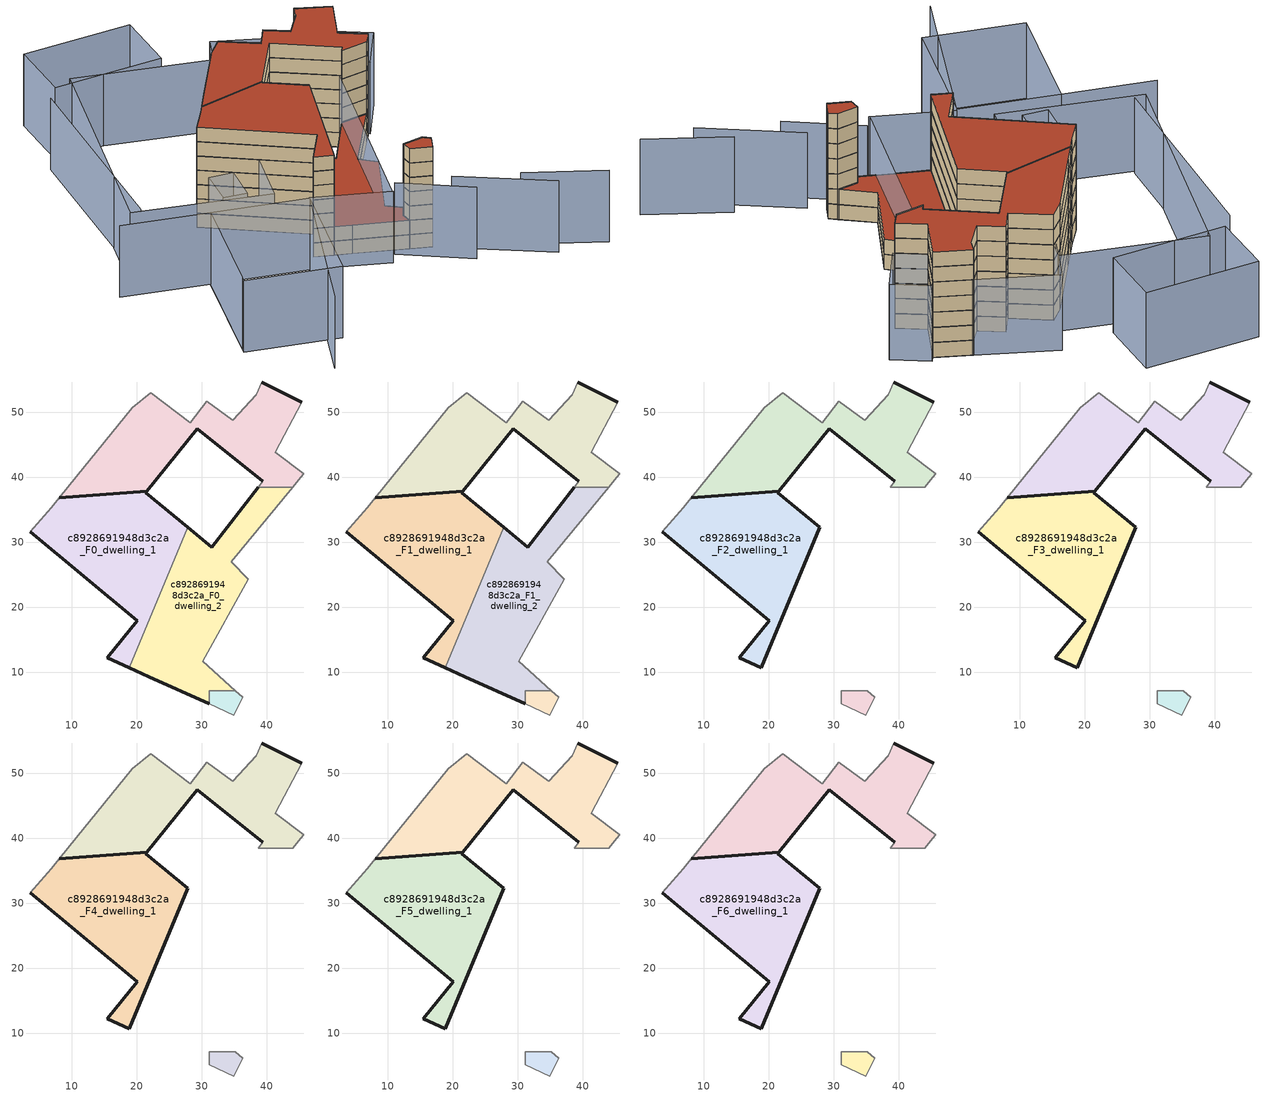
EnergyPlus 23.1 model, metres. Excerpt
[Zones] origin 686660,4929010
c8928691948d3c2a_F0_dwelling_0
 floor ground (EU_floor_Construction): 44.05,38.51 45.3,40.02 45.74,40.57 41.32,43.89 45.39,51.54 39.25,54.68 38.39,52.68 34.77,48.8 30.82,51.75 28.23,48.37 22.18,53.04 19.29,50.69 10.67,40.07 8.11,36.86 21.57,37.86 29.36,47.47 39.42,39.4 38.73,38.51 z0
 wall outside (EU_wall_Construction): 39.42,39.4 29.36,47.47 21.57,37.86 8.11,36.86 / 39.25,54.68 45.39,51.54 z0:3
 wall adiabatic (EU_wall_Construction): 38.73,38.51 39.42,39.4 / 8.11,36.86 10.67,40.07 19.29,50.69 22.18,53.04 28.23,48.37 30.82,51.75 34.77,48.8 38.39,52.68 39.25,54.68 / 45.39,51.54 41.32,43.89 45.74,40.57 45.3,40.02 44.05,38.51 z0:3
 wall to c8928691948d3c2a_F0_dwelling_2 (EU_wall_Construction): 44.05,38.51 38.73,38.51 z0:3
c8928691948d3c2a_F0_dwelling_1
 floor ground (EU_floor_Construction): 18.88,10.66 27.83,32.28 21.37,37.61 21.57,37.86 8.11,36.86 6.87,35.33 3.6,31.62 20.07,17.92 15.44,12.2 z0
 wall outside (EU_wall_Construction): 18.88,10.66 15.44,12.2 20.07,17.92 3.6,31.62 / 8.11,36.86 21.57,37.86 21.37,37.61 27.83,32.28 z0:3
 wall adiabatic (EU_wall_Construction): 3.6,31.62 6.87,35.33 8.11,36.86 z0:3
 wall to c8928691948d3c2a_F0_dwelling_2 (EU_wall_Construction): 27.83,32.28 18.88,10.66 z0:3
c8928691948d3c2a_F0_dwelling_2
 floor ground (EU_floor_Construction): 35.21,7.15 30.2,11.67 37.19,24.29 34.57,27.03 44.05,38.51 38.73,38.51 31.53,29.22 27.83,32.28 18.88,10.66 21.86,9.33 31.18,5.11 31.18,7.15 z0
 wall outside (EU_wall_Construction): 31.18,5.11 21.86,9.33 18.88,10.66 / 27.83,32.28 31.53,29.22 38.73,38.51 z0:3
 wall adiabatic (EU_wall_Construction): 44.05,38.51 34.57,27.03 37.19,24.29 30.2,11.67 35.21,7.15 z0:3
 wall to c8928691948d3c2a_F0_circulation (EU_wall_Construction): 35.21,7.15 31.18,7.15 31.18,5.11 z0:3
c8928691948d3c2a_F0_circulation
 floor ground (EU_floor_Construction): 34.92,3.41 36.37,6.11 35.21,7.15 31.18,7.15 31.18,5.11 z0
 wall adiabatic (EU_wall_Construction): 35.21,7.15 36.37,6.11 34.92,3.41 31.18,5.11 z0:3
c8928691948d3c2a_F1_dwelling_0
 floor to c8928691948d3c2a_F0_dwelling_0 (EU_floor_Construction): 44.05,38.51 45.3,40.02 45.74,40.57 41.32,43.89 45.39,51.54 39.25,54.68 38.39,52.68 34.77,48.8 30.82,51.75 28.23,48.37 22.18,53.04 19.29,50.69 10.67,40.07 8.11,36.86 21.57,37.86 29.36,47.47 39.42,39.4 38.73,38.51 z3
 wall outside (EU_wall_Construction): 39.42,39.4 29.36,47.47 21.57,37.86 8.11,36.86 / 39.25,54.68 45.39,51.54 z3:6
 wall adiabatic (EU_wall_Construction): 38.73,38.51 39.42,39.4 / 8.11,36.86 10.67,40.07 19.29,50.69 22.18,53.04 28.23,48.37 30.82,51.75 34.77,48.8 38.39,52.68 39.25,54.68 / 45.39,51.54 41.32,43.89 45.74,40.57 45.3,40.02 44.05,38.51 z3:6
 wall to c8928691948d3c2a_F1_dwelling_2 (EU_wall_Construction): 44.05,38.51 38.73,38.51 z3:6
c8928691948d3c2a_F1_dwelling_1
 floor to c8928691948d3c2a_F0_dwelling_1 (EU_floor_Construction): 18.88,10.66 27.83,32.28 21.37,37.61 21.57,37.86 8.11,36.86 6.87,35.33 3.6,31.62 20.07,17.92 15.44,12.2 z3
 wall outside (EU_wall_Construction): 18.88,10.66 15.44,12.2 20.07,17.92 3.6,31.62 / 8.11,36.86 21.57,37.86 21.37,37.61 27.83,32.28 z3:6
 wall adiabatic (EU_wall_Construction): 3.6,31.62 6.87,35.33 8.11,36.86 z3:6
 wall to c8928691948d3c2a_F1_dwelling_2 (EU_wall_Construction): 27.83,32.28 18.88,10.66 z3:6
c8928691948d3c2a_F1_dwelling_2
 floor to c8928691948d3c2a_F0_dwelling_2 (EU_floor_Construction): 35.21,7.15 30.2,11.67 37.19,24.29 34.57,27.03 44.05,38.51 38.73,38.51 31.53,29.22 27.83,32.28 18.88,10.66 21.86,9.33 31.18,5.11 31.18,7.15 z3
 wall outside (EU_wall_Construction): 31.18,5.11 21.86,9.33 18.88,10.66 / 27.83,32.28 31.53,29.22 38.73,38.51 z3:6
 wall adiabatic (EU_wall_Construction): 44.05,38.51 34.57,27.03 37.19,24.29 30.2,11.67 35.21,7.15 z3:6
 wall to c8928691948d3c2a_F1_circulation (EU_wall_Construction): 35.21,7.15 31.18,7.15 31.18,5.11 z3:6
 roof outside (EU_roof_Construction): 44.05,38.51 34.57,27.03 37.19,24.29 30.2,11.67 35.21,7.15 31.18,7.15 31.18,5.11 21.86,9.33 18.88,10.66 27.83,32.28 31.53,29.22 38.73,38.51 z6
c8928691948d3c2a_F1_circulation
 floor to c8928691948d3c2a_F0_circulation (EU_floor_Construction): 34.92,3.41 36.37,6.11 35.21,7.15 31.18,7.15 31.18,5.11 z3
 wall adiabatic (EU_wall_Construction): 35.21,7.15 36.37,6.11 34.92,3.41 31.18,5.11 z3:6
c8928691948d3c2a_F2_dwelling_0
 floor to c8928691948d3c2a_F1_dwelling_0 (EU_floor_Construction): 44.05,38.51 45.3,40.02 45.74,40.57 41.32,43.89 45.39,51.54 39.25,54.68 38.39,52.68 34.77,48.8 30.82,51.75 28.23,48.37 22.18,53.04 19.29,50.69 10.67,40.07 8.11,36.86 21.57,37.86 29.36,47.47 39.42,39.4 38.73,38.51 z6
 wall outside (EU_wall_Construction): 39.42,39.4 29.36,47.47 21.57,37.86 8.11,36.86 / 39.25,54.68 45.39,51.54 z6:9
 wall adiabatic (EU_wall_Construction): 8.11,36.86 10.67,40.07 19.29,50.69 22.18,53.04 28.23,48.37 30.82,51.75 34.77,48.8 38.39,52.68 39.25,54.68 / 45.39,51.54 41.32,43.89 45.74,40.57 45.3,40.02 44.05,38.51 38.73,38.51 39.42,39.4 z6:9
c8928691948d3c2a_F2_dwelling_1
 floor to c8928691948d3c2a_F1_dwelling_1 (EU_floor_Construction): 18.88,10.66 27.83,32.28 21.37,37.61 21.57,37.86 8.11,36.86 6.87,35.33 3.6,31.62 20.07,17.92 15.44,12.2 z6
 wall outside (EU_wall_Construction): 8.11,36.86 21.57,37.86 21.37,37.61 27.83,32.28 18.88,10.66 15.44,12.2 20.07,17.92 3.6,31.62 z6:9
 wall adiabatic (EU_wall_Construction): 3.6,31.62 6.87,35.33 8.11,36.86 z6:9
c8928691948d3c2a_F2_circulation
 floor to c8928691948d3c2a_F1_circulation (EU_floor_Construction): 34.92,3.41 36.37,6.11 35.21,7.15 31.18,7.15 31.18,5.11 z6
 wall adiabatic (EU_wall_Construction): 35.21,7.15 36.37,6.11 34.92,3.41 31.18,5.11 31.18,7.15 35.21,7.15 z6:9
c8928691948d3c2a_F3_dwelling_0
 floor to c8928691948d3c2a_F2_dwelling_0 (EU_floor_Construction): 44.05,38.51 45.3,40.02 45.74,40.57 41.32,43.89 45.39,51.54 39.25,54.68 38.39,52.68 34.77,48.8 30.82,51.75 28.23,48.37 22.18,53.04 19.29,50.69 10.67,40.07 8.11,36.86 21.57,37.86 29.36,47.47 39.42,39.4 38.73,38.51 z9
 wall outside (EU_wall_Construction): 39.42,39.4 29.36,47.47 21.57,37.86 8.11,36.86 / 39.25,54.68 45.39,51.54 z9:12
 wall adiabatic (EU_wall_Construction): 8.11,36.86 10.67,40.07 19.29,50.69 22.18,53.04 28.23,48.37 30.82,51.75 34.77,48.8 38.39,52.68 39.25,54.68 / 45.39,51.54 41.32,43.89 45.74,40.57 45.3,40.02 44.05,38.51 38.73,38.51 39.42,39.4 z9:12
c8928691948d3c2a_F3_dwelling_1
 floor to c8928691948d3c2a_F2_dwelling_1 (EU_floor_Construction): 18.88,10.66 27.83,32.28 21.37,37.61 21.57,37.86 8.11,36.86 6.87,35.33 3.6,31.62 20.07,17.92 15.44,12.2 z9
 wall outside (EU_wall_Construction): 8.11,36.86 21.57,37.86 21.37,37.61 27.83,32.28 18.88,10.66 15.44,12.2 20.07,17.92 3.6,31.62 z9:12
 wall adiabatic (EU_wall_Construction): 3.6,31.62 6.87,35.33 8.11,36.86 z9:12
c8928691948d3c2a_F3_circulation
 floor to c8928691948d3c2a_F2_circulation (EU_floor_Construction): 34.92,3.41 36.37,6.11 35.21,7.15 31.18,7.15 31.18,5.11 z9
 wall adiabatic (EU_wall_Construction): 35.21,7.15 36.37,6.11 34.92,3.41 31.18,5.11 31.18,7.15 35.21,7.15 z9:12
c8928691948d3c2a_F4_dwelling_0
 floor to c8928691948d3c2a_F3_dwelling_0 (EU_floor_Construction): 44.05,38.51 45.3,40.02 45.74,40.57 41.32,43.89 45.39,51.54 39.25,54.68 38.39,52.68 34.77,48.8 30.82,51.75 28.23,48.37 22.18,53.04 19.29,50.69 10.67,40.07 8.11,36.86 21.57,37.86 29.36,47.47 39.42,39.4 38.73,38.51 z12
 wall outside (EU_wall_Construction): 39.42,39.4 29.36,47.47 21.57,37.86 8.11,36.86 / 39.25,54.68 45.39,51.54 z12:15
 wall adiabatic (EU_wall_Construction): 8.11,36.86 10.67,40.07 19.29,50.69 22.18,53.04 28.23,48.37 30.82,51.75 34.77,48.8 38.39,52.68 39.25,54.68 / 45.39,51.54 41.32,43.89 45.74,40.57 45.3,40.02 44.05,38.51 38.73,38.51 39.42,39.4 z12:15
c8928691948d3c2a_F4_dwelling_1
 floor to c8928691948d3c2a_F3_dwelling_1 (EU_floor_Construction): 18.88,10.66 27.83,32.28 21.37,37.61 21.57,37.86 8.11,36.86 6.87,35.33 3.6,31.62 20.07,17.92 15.44,12.2 z12
 wall outside (EU_wall_Construction): 8.11,36.86 21.57,37.86 21.37,37.61 27.83,32.28 18.88,10.66 15.44,12.2 20.07,17.92 3.6,31.62 z12:15
 wall adiabatic (EU_wall_Construction): 3.6,31.62 6.87,35.33 8.11,36.86 z12:15
c8928691948d3c2a_F4_circulation
 floor to c8928691948d3c2a_F3_circulation (EU_floor_Construction): 34.92,3.41 36.37,6.11 35.21,7.15 31.18,7.15 31.18,5.11 z12
 wall adiabatic (EU_wall_Construction): 35.21,7.15 36.37,6.11 34.92,3.41 31.18,5.11 31.18,7.15 35.21,7.15 z12:15
c8928691948d3c2a_F5_dwelling_0
 floor to c8928691948d3c2a_F4_dwelling_0 (EU_floor_Construction): 44.05,38.51 45.3,40.02 45.74,40.57 41.32,43.89 45.39,51.54 39.25,54.68 38.39,52.68 34.77,48.8 30.82,51.75 28.23,48.37 22.18,53.04 19.29,50.69 10.67,40.07 8.11,36.86 21.57,37.86 29.36,47.47 39.42,39.4 38.73,38.51 z15
 wall outside (EU_wall_Construction): 39.42,39.4 29.36,47.47 21.57,37.86 8.11,36.86 / 39.25,54.68 45.39,51.54 z15:18
 wall adiabatic (EU_wall_Construction): 8.11,36.86 10.67,40.07 19.29,50.69 22.18,53.04 28.23,48.37 30.82,51.75 34.77,48.8 38.39,52.68 39.25,54.68 / 45.39,51.54 41.32,43.89 45.74,40.57 45.3,40.02 44.05,38.51 38.73,38.51 39.42,39.4 z15:18
c8928691948d3c2a_F5_dwelling_1
 floor to c8928691948d3c2a_F4_dwelling_1 (EU_floor_Construction): 18.88,10.66 27.83,32.28 21.37,37.61 21.57,37.86 8.11,36.86 6.87,35.33 3.6,31.62 20.07,17.92 15.44,12.2 z15
 wall outside (EU_wall_Construction): 8.11,36.86 21.57,37.86 21.37,37.61 27.83,32.28 18.88,10.66 15.44,12.2 20.07,17.92 3.6,31.62 z15:18
 wall adiabatic (EU_wall_Construction): 3.6,31.62 6.87,35.33 8.11,36.86 z15:18
c8928691948d3c2a_F5_circulation
 floor to c8928691948d3c2a_F4_circulation (EU_floor_Construction): 34.92,3.41 36.37,6.11 35.21,7.15 31.18,7.15 31.18,5.11 z15
 wall adiabatic (EU_wall_Construction): 35.21,7.15 36.37,6.11 34.92,3.41 31.18,5.11 31.18,7.15 35.21,7.15 z15:18
c8928691948d3c2a_F6_dwelling_0
 floor to c8928691948d3c2a_F5_dwelling_0 (EU_floor_Construction): 44.05,38.51 45.3,40.02 45.74,40.57 41.32,43.89 45.39,51.54 39.25,54.68 38.39,52.68 34.77,48.8 30.82,51.75 28.23,48.37 22.18,53.04 19.29,50.69 10.67,40.07 8.11,36.86 21.57,37.86 29.36,47.47 39.42,39.4 38.73,38.51 z18
 wall outside (EU_wall_Construction): 39.42,39.4 29.36,47.47 21.57,37.86 8.11,36.86 / 39.25,54.68 45.39,51.54 z18:21
 wall adiabatic (EU_wall_Construction): 8.11,36.86 10.67,40.07 19.29,50.69 22.18,53.04 28.23,48.37 30.82,51.75 34.77,48.8 38.39,52.68 39.25,54.68 / 45.39,51.54 41.32,43.89 45.74,40.57 45.3,40.02 44.05,38.51 38.73,38.51 39.42,39.4 z18:21
 roof outside (EU_roof_Construction): 45.39,51.54 41.32,43.89 45.74,40.57 45.3,40.02 44.05,38.51 38.73,38.51 39.42,39.4 29.36,47.47 21.57,37.86 8.11,36.86 10.67,40.07 19.29,50.69 22.18,53.04 28.23,48.37 30.82,51.75 34.77,48.8 38.39,52.68 39.25,54.68 z21
c8928691948d3c2a_F6_dwelling_1
 floor to c8928691948d3c2a_F5_dwelling_1 (EU_floor_Construction): 18.88,10.66 27.83,32.28 21.37,37.61 21.57,37.86 8.11,36.86 6.87,35.33 3.6,31.62 20.07,17.92 15.44,12.2 z18
 wall outside (EU_wall_Construction): 8.11,36.86 21.57,37.86 21.37,37.61 27.83,32.28 18.88,10.66 15.44,12.2 20.07,17.92 3.6,31.62 z18:21
 wall adiabatic (EU_wall_Construction): 3.6,31.62 6.87,35.33 8.11,36.86 z18:21
 roof outside (EU_roof_Construction): 27.83,32.28 18.88,10.66 15.44,12.2 20.07,17.92 3.6,31.62 6.87,35.33 8.11,36.86 21.57,37.86 21.37,37.61 z21
c8928691948d3c2a_F6_circulation
 floor to c8928691948d3c2a_F5_circulation (EU_floor_Construction): 34.92,3.41 36.37,6.11 35.21,7.15 31.18,7.15 31.18,5.11 z18
 wall adiabatic (EU_wall_Construction): 35.21,7.15 36.37,6.11 34.92,3.41 31.18,5.11 31.18,7.15 35.21,7.15 z18:21
 roof outside (EU_roof_Construction): 36.37,6.11 34.92,3.41 31.18,5.11 31.18,7.15 35.21,7.15 z21
shading: -20.24,19.99 -4.52,14.75 / -4.52,14.75 -11.4,-5.89 / -7.58,61.46 -14.19,22.47 / 37.58,1.42 52.56,-10.22 / 48.42,-4.26 61.97,-12.2 / 28,5.1 39.29,-4.05 / -1.14,-20.08 12.81,9.35 / 12.81,9.35 26.27,2.98 / 26.22,3.34 42.95,50.8 / -11.73,-6.9 -4.49,14.82 / -4.49,14.82 12.67,9.1 / 12.67,9.1 5.43,-12.62 / 5.43,-12.62 -11.73,-6.9 / 6,23.49 4.47,16.61 / 4.47,16.61 0,17.6 / 0,17.6 1.53,24.48 / 1.53,24.48 6,23.49 / -16.34,22.5 -1.25,64.99 / -1.25,64.99 23.32,56.27 / 23.32,56.27 8.24,13.77 / 8.24,13.77 -16.34,22.5 / 45.99,40.39 40.25,44.7 / 40.25,44.7 46.04,52.4 / 46.04,52.4 51.78,48.09 / 51.78,48.09 45.99,40.39 / 25.97,61.48 39.38,54.62 / 39.38,54.62 34.54,45.15 / 34.54,45.15 21.12,52.01 / 21.12,52.01 25.97,61.48 / 17.24,73.83 15.95,61.72 / 15.95,61.72 -5.02,63.96 / -5.02,63.96 -3.72,76.07 / -3.72,76.07 17.24,73.83 z0:15
[Building]
EU S2 Campaign: North Axis=0; Terrain=City; Solar Distribution=FullExterior
[Site:Location]
Bologna: Latitude=44.5; Longitude=11.25; Time Zone=1; Elevation=37
[SizingPeriod:WeatherFileDays]
AnnualSizingPeriod: Begin Month=1; Begin Day of Month=1; End Month=12; End Day of Month=31; Day of Week for Start Day=Monday; Use Weather File Daylight Saving Period=No; Use Weather File Rain and Snow Indicators=No
[MATERIAL]
EU_InternalMass_Material: Roughness=MediumRough; Thickness=0.1; Conductivity=1; Density=1800; Specific Heat=900; Thermal Absorptance=0.9; Solar Absorptance=0.7; Visible Absorptance=0.7
[MATERIAL:NOMASS] Roughness=MediumRough; Thermal Absorptance=0.9; Solar Absorptance=0.7; Visible Absorptance=0.7
Name | Thermal Resistance
EU_wall_NoMass | 0.905828
EU_roof_NoMass | 0.37593
EU_floor_NoMass | 0.67114
[CONSTRUCTION]
EU_wall_Construction: EU_wall_NoMass
EU_roof_Construction: EU_roof_NoMass
EU_floor_Construction: EU_floor_NoMass
EU_InternalMass_Construction: EU_InternalMass_Material
[ZONE] Type=1; Multiplier=1; Ceiling Height=autocalculate; Floor Area=autocalculate; Part of Total Floor Area=Yes
Name | Volume
c8928691948d3c2a_F0_dwelling_0 | 917.922
c8928691948d3c2a_F1_dwelling_0; c8928691948d3c2a_F2_dwelling_0; c8928691948d3c2a_F3_dwelling_0; c8928691948d3c2a_F4_dwelling_0; c8928691948d3c2a_F5_dwelling_0; c8928691948d3c2a_F6_dwelling_0 | 917.923
c8928691948d3c2a_F0_dwelling_1; c8928691948d3c2a_F1_dwelling_1; c8928691948d3c2a_F2_dwelling_1; c8928691948d3c2a_F3_dwelling_1; c8928691948d3c2a_F4_dwelling_1; c8928691948d3c2a_F5_dwelling_1; c8928691948d3c2a_F6_dwelling_1 | 916.801
c8928691948d3c2a_F0_dwelling_2 | 920.526
c8928691948d3c2a_F1_dwelling_2 | 920.525
c8928691948d3c2a_F0_circulation; c8928691948d3c2a_F1_circulation; c8928691948d3c2a_F2_circulation; c8928691948d3c2a_F3_circulation; c8928691948d3c2a_F4_circulation; c8928691948d3c2a_F5_circulation; c8928691948d3c2a_F6_circulation | 40.9988
[INTERNALMASS] Construction=EU_InternalMass_Construction
Name | Zone or ZoneList | Surface Area
c8928691948d3c2a_F0_dwelling_0_EU_InternalMass | c8928691948d3c2a_F0_dwelling_0 | 305.978
c8928691948d3c2a_F0_dwelling_1_EU_InternalMass | c8928691948d3c2a_F0_dwelling_1 | 305.6
c8928691948d3c2a_F0_dwelling_2_EU_InternalMass | c8928691948d3c2a_F0_dwelling_2 | 306.833
c8928691948d3c2a_F1_dwelling_0_EU_InternalMass | c8928691948d3c2a_F1_dwelling_0 | 305.978
c8928691948d3c2a_F1_dwelling_1_EU_InternalMass | c8928691948d3c2a_F1_dwelling_1 | 305.6
c8928691948d3c2a_F1_dwelling_2_EU_InternalMass | c8928691948d3c2a_F1_dwelling_2 | 306.833
c8928691948d3c2a_F2_dwelling_0_EU_InternalMass | c8928691948d3c2a_F2_dwelling_0 | 424.11
c8928691948d3c2a_F2_dwelling_1_EU_InternalMass | c8928691948d3c2a_F2_dwelling_1 | 424.11
c8928691948d3c2a_F3_dwelling_0_EU_InternalMass | c8928691948d3c2a_F3_dwelling_0 | 424.11
c8928691948d3c2a_F3_dwelling_1_EU_InternalMass | c8928691948d3c2a_F3_dwelling_1 | 424.11
c8928691948d3c2a_F4_dwelling_0_EU_InternalMass | c8928691948d3c2a_F4_dwelling_0 | 424.11
c8928691948d3c2a_F4_dwelling_1_EU_InternalMass | c8928691948d3c2a_F4_dwelling_1 | 424.11
c8928691948d3c2a_F5_dwelling_0_EU_InternalMass | c8928691948d3c2a_F5_dwelling_0 | 424.11
c8928691948d3c2a_F5_dwelling_1_EU_InternalMass | c8928691948d3c2a_F5_dwelling_1 | 424.11
c8928691948d3c2a_F6_dwelling_0_EU_InternalMass | c8928691948d3c2a_F6_dwelling_0 | 424.11
c8928691948d3c2a_F6_dwelling_1_EU_InternalMass | c8928691948d3c2a_F6_dwelling_1 | 424.11
[OTHEREQUIPMENT] Fuel Type=Electricity; Design Level Calculation Method=Watts/Area; Power per Zone Floor Area=1; Fraction Latent=0; Fraction Radiant=0; Fraction Lost=0; Carbon Dioxide Generation Rate=0; EndUse Subcategory=EU_Step8_InternalGains
Name | Zone or ZoneList or Space or SpaceList | Schedule
EU_Step8_InternalGain_c8928691948d3c2a_F0_dwelling_0_f000 | c8928691948d3c2a_F0_dwelling_0 | EU_Step8_GainSchedule_c8928691948d3c2a_F0_dwelling_0_f000
EU_Step8_InternalGain_c8928691948d3c2a_F0_dwelling_1_f000 | c8928691948d3c2a_F0_dwelling_1 | EU_Step8_GainSchedule_c8928691948d3c2a_F0_dwelling_1_f000
EU_Step8_InternalGain_c8928691948d3c2a_F0_dwelling_2_f000 | c8928691948d3c2a_F0_dwelling_2 | EU_Step8_GainSchedule_c8928691948d3c2a_F0_dwelling_2_f000
EU_Step8_InternalGain_c8928691948d3c2a_F1_dwelling_0_f000 | c8928691948d3c2a_F1_dwelling_0 | EU_Step8_GainSchedule_c8928691948d3c2a_F1_dwelling_0_f000
EU_Step8_InternalGain_c8928691948d3c2a_F1_dwelling_1_f000 | c8928691948d3c2a_F1_dwelling_1 | EU_Step8_GainSchedule_c8928691948d3c2a_F1_dwelling_1_f000
EU_Step8_InternalGain_c8928691948d3c2a_F1_dwelling_2_f000 | c8928691948d3c2a_F1_dwelling_2 | EU_Step8_GainSchedule_c8928691948d3c2a_F1_dwelling_2_f000
EU_Step8_InternalGain_c8928691948d3c2a_F2_dwelling_0_f000 | c8928691948d3c2a_F2_dwelling_0 | EU_Step8_GainSchedule_c8928691948d3c2a_F2_dwelling_0_f000
EU_Step8_InternalGain_c8928691948d3c2a_F2_dwelling_1_f000 | c8928691948d3c2a_F2_dwelling_1 | EU_Step8_GainSchedule_c8928691948d3c2a_F2_dwelling_1_f000
EU_Step8_InternalGain_c8928691948d3c2a_F3_dwelling_0_f000 | c8928691948d3c2a_F3_dwelling_0 | EU_Step8_GainSchedule_c8928691948d3c2a_F3_dwelling_0_f000
EU_Step8_InternalGain_c8928691948d3c2a_F3_dwelling_1_f000 | c8928691948d3c2a_F3_dwelling_1 | EU_Step8_GainSchedule_c8928691948d3c2a_F3_dwelling_1_f000
EU_Step8_InternalGain_c8928691948d3c2a_F4_dwelling_0_f000 | c8928691948d3c2a_F4_dwelling_0 | EU_Step8_GainSchedule_c8928691948d3c2a_F4_dwelling_0_f000
EU_Step8_InternalGain_c8928691948d3c2a_F4_dwelling_1_f000 | c8928691948d3c2a_F4_dwelling_1 | EU_Step8_GainSchedule_c8928691948d3c2a_F4_dwelling_1_f000
EU_Step8_InternalGain_c8928691948d3c2a_F5_dwelling_0_f000 | c8928691948d3c2a_F5_dwelling_0 | EU_Step8_GainSchedule_c8928691948d3c2a_F5_dwelling_0_f000
EU_Step8_InternalGain_c8928691948d3c2a_F5_dwelling_1_f000 | c8928691948d3c2a_F5_dwelling_1 | EU_Step8_GainSchedule_c8928691948d3c2a_F5_dwelling_1_f000
EU_Step8_InternalGain_c8928691948d3c2a_F6_dwelling_0_f000 | c8928691948d3c2a_F6_dwelling_0 | EU_Step8_GainSchedule_c8928691948d3c2a_F6_dwelling_0_f000
EU_Step8_InternalGain_c8928691948d3c2a_F6_dwelling_1_f000 | c8928691948d3c2a_F6_dwelling_1 | EU_Step8_GainSchedule_c8928691948d3c2a_F6_dwelling_1_f000
[ZONEINFILTRATION:DESIGNFLOWRATE] Schedule=EU_AlwaysOn; Design Flow Rate Calculation Method=Flow/Area; Flow Rate per Floor Area=0.0005; Constant Term Coefficient=1; Temperature Term Coefficient=0; Velocity Term Coefficient=0; Velocity Squared Term Coefficient=0
Name | Zone or ZoneList or Space or SpaceList
EU_Circulation_Infiltration_c8928691948d3c2a_F0_circulation | c8928691948d3c2a_F0_circulation
EU_Circulation_Infiltration_c8928691948d3c2a_F1_circulation | c8928691948d3c2a_F1_circulation
EU_Circulation_Infiltration_c8928691948d3c2a_F2_circulation | c8928691948d3c2a_F2_circulation
EU_Circulation_Infiltration_c8928691948d3c2a_F3_circulation | c8928691948d3c2a_F3_circulation
EU_Circulation_Infiltration_c8928691948d3c2a_F4_circulation | c8928691948d3c2a_F4_circulation
EU_Circulation_Infiltration_c8928691948d3c2a_F5_circulation | c8928691948d3c2a_F5_circulation
EU_Circulation_Infiltration_c8928691948d3c2a_F6_circulation | c8928691948d3c2a_F6_circulation
[ZONEVENTILATION:DESIGNFLOWRATE] Schedule=EU_AlwaysOn; Design Flow Rate Calculation Method=AirChanges/Hour; Air Changes per Hour=0.73129; Ventilation Type=Natural; Fan Pressure Rise=0; Fan Total Efficiency=1; Constant Term Coefficient=1; Temperature Term Coefficient=0; Velocity Term Coefficient=0; Velocity Squared Term Coefficient=0; Minimum Indoor Temperature=-100; Maximum Indoor Temperature=100; Delta Temperature=-100; Minimum Outdoor Temperature=-100; Maximum Outdoor Temperature=100; Maximum Wind Speed=40
Name | Zone or ZoneList or Space or SpaceList
EU_ConstantAir_c8928691948d3c2a_F0_dwelling_0 | c8928691948d3c2a_F0_dwelling_0
EU_ConstantAir_c8928691948d3c2a_F0_dwelling_1 | c8928691948d3c2a_F0_dwelling_1
EU_ConstantAir_c8928691948d3c2a_F0_dwelling_2 | c8928691948d3c2a_F0_dwelling_2
EU_ConstantAir_c8928691948d3c2a_F1_dwelling_0 | c8928691948d3c2a_F1_dwelling_0
EU_ConstantAir_c8928691948d3c2a_F1_dwelling_1 | c8928691948d3c2a_F1_dwelling_1
EU_ConstantAir_c8928691948d3c2a_F1_dwelling_2 | c8928691948d3c2a_F1_dwelling_2
EU_ConstantAir_c8928691948d3c2a_F2_dwelling_0 | c8928691948d3c2a_F2_dwelling_0
EU_ConstantAir_c8928691948d3c2a_F2_dwelling_1 | c8928691948d3c2a_F2_dwelling_1
EU_ConstantAir_c8928691948d3c2a_F3_dwelling_0 | c8928691948d3c2a_F3_dwelling_0
EU_ConstantAir_c8928691948d3c2a_F3_dwelling_1 | c8928691948d3c2a_F3_dwelling_1
EU_ConstantAir_c8928691948d3c2a_F4_dwelling_0 | c8928691948d3c2a_F4_dwelling_0
EU_ConstantAir_c8928691948d3c2a_F4_dwelling_1 | c8928691948d3c2a_F4_dwelling_1
EU_ConstantAir_c8928691948d3c2a_F5_dwelling_0 | c8928691948d3c2a_F5_dwelling_0
EU_ConstantAir_c8928691948d3c2a_F5_dwelling_1 | c8928691948d3c2a_F5_dwelling_1
EU_ConstantAir_c8928691948d3c2a_F6_dwelling_0 | c8928691948d3c2a_F6_dwelling_0
EU_ConstantAir_c8928691948d3c2a_F6_dwelling_1 | c8928691948d3c2a_F6_dwelling_1
[HVACTEMPLATE:THERMOSTAT] Constant Heating Setpoint=20; Constant Cooling Setpoint=50
EU_HeatOnly_c8928691948d3c2a_F0_dwelling_0; EU_HeatOnly_c8928691948d3c2a_F0_dwelling_1; EU_HeatOnly_c8928691948d3c2a_F0_dwelling_2; EU_HeatOnly_c8928691948d3c2a_F1_dwelling_0; EU_HeatOnly_c8928691948d3c2a_F1_dwelling_1; EU_HeatOnly_c8928691948d3c2a_F1_dwelling_2; EU_HeatOnly_c8928691948d3c2a_F2_dwelling_0; EU_HeatOnly_c8928691948d3c2a_F2_dwelling_1; EU_HeatOnly_c8928691948d3c2a_F3_dwelling_0; EU_HeatOnly_c8928691948d3c2a_F3_dwelling_1; EU_HeatOnly_c8928691948d3c2a_F4_dwelling_0; EU_HeatOnly_c8928691948d3c2a_F4_dwelling_1; EU_HeatOnly_c8928691948d3c2a_F5_dwelling_0; EU_HeatOnly_c8928691948d3c2a_F5_dwelling_1; EU_HeatOnly_c8928691948d3c2a_F6_dwelling_0; EU_HeatOnly_c8928691948d3c2a_F6_dwelling_1
[HVACTEMPLATE:ZONE:IDEALLOADSAIRSYSTEM] System Availability Schedule=EU_AlwaysOn; Maximum Heating Supply Air Temperature=50; Minimum Cooling Supply Air Temperature=13; Maximum Heating Supply Air Humidity Ratio=0.0156; Minimum Cooling Supply Air Humidity Ratio=0.0077; Heating Limit=NoLimit; Cooling Limit=NoLimit; Heating Availability Schedule=EU_AlwaysOn; Cooling Availability Schedule=EU_CoolingOff; Dehumidification Control Type=ConstantSensibleHeatRatio; Cooling Sensible Heat Ratio=0.7; Dehumidification Setpoint=60; Humidification Control Type=None; Humidification Setpoint=30; Outdoor Air Method=None; Outdoor Air Flow Rate per Person=0.00944; Outdoor Air Flow Rate per Zone Floor Area=0; Outdoor Air Flow Rate per Zone=0; Demand Controlled Ventilation Type=None; Outdoor Air Economizer Type=NoEconomizer; Heat Recovery Type=None; Sensible Heat Recovery Effectiveness=0.7; Latent Heat Recovery Effectiveness=0.65
Name | Template Thermostat
c8928691948d3c2a_F0_dwelling_0 | EU_HeatOnly_c8928691948d3c2a_F0_dwelling_0
c8928691948d3c2a_F0_dwelling_1 | EU_HeatOnly_c8928691948d3c2a_F0_dwelling_1
c8928691948d3c2a_F0_dwelling_2 | EU_HeatOnly_c8928691948d3c2a_F0_dwelling_2
c8928691948d3c2a_F1_dwelling_0 | EU_HeatOnly_c8928691948d3c2a_F1_dwelling_0
c8928691948d3c2a_F1_dwelling_1 | EU_HeatOnly_c8928691948d3c2a_F1_dwelling_1
c8928691948d3c2a_F1_dwelling_2 | EU_HeatOnly_c8928691948d3c2a_F1_dwelling_2
c8928691948d3c2a_F2_dwelling_0 | EU_HeatOnly_c8928691948d3c2a_F2_dwelling_0
c8928691948d3c2a_F2_dwelling_1 | EU_HeatOnly_c8928691948d3c2a_F2_dwelling_1
c8928691948d3c2a_F3_dwelling_0 | EU_HeatOnly_c8928691948d3c2a_F3_dwelling_0
c8928691948d3c2a_F3_dwelling_1 | EU_HeatOnly_c8928691948d3c2a_F3_dwelling_1
c8928691948d3c2a_F4_dwelling_0 | EU_HeatOnly_c8928691948d3c2a_F4_dwelling_0
c8928691948d3c2a_F4_dwelling_1 | EU_HeatOnly_c8928691948d3c2a_F4_dwelling_1
c8928691948d3c2a_F5_dwelling_0 | EU_HeatOnly_c8928691948d3c2a_F5_dwelling_0
c8928691948d3c2a_F5_dwelling_1 | EU_HeatOnly_c8928691948d3c2a_F5_dwelling_1
c8928691948d3c2a_F6_dwelling_0 | EU_HeatOnly_c8928691948d3c2a_F6_dwelling_0
c8928691948d3c2a_F6_dwelling_1 | EU_HeatOnly_c8928691948d3c2a_F6_dwelling_1
[SIZING:ZONE] Zone Cooling Design Supply Air Temperature Input Method=SupplyAirTemperature; Zone Cooling Design Supply Air Temperature=13; Zone Heating Design Supply Air Temperature Input Method=SupplyAirTemperature; Zone Heating Design Supply Air Temperature=50; Zone Cooling Design Supply Air Humidity Ratio=0.008; Zone Heating Design Supply Air Humidity Ratio=0.008; Cooling Design Air Flow Method=DesignDay; Cooling Design Air Flow Rate=0; Cooling Minimum Air Flow per Zone Floor Area=0.000762; Cooling Minimum Air Flow=0; Cooling Minimum Air Flow Fraction=0.2; Heating Design Air Flow Method=DesignDay; Heating Design Air Flow Rate=0; Heating Maximum Air Flow per Zone Floor Area=0.002032; Heating Maximum Air Flow=0.141576; Heating Maximum Air Flow Fraction=0.3; Account for Dedicated Outdoor Air System=No; Dedicated Outdoor Air System Control Strategy=NeutralSupplyAir; Dedicated Outdoor Air Low Setpoint Temperature for Design=autosize; Dedicated Outdoor Air High Setpoint Temperature for Design=autosize; Zone Load Sizing Method=Sensible Load Only No Latent Load; Zone Latent Cooling Design Supply Air Humidity Ratio Input Method=HumidityRatioDifference; Zone Cooling Design Supply Air Humidity Ratio Difference=0.005; Zone Latent Heating Design Supply Air Humidity Ratio Input Method=HumidityRatioDifference; Zone Humidification Design Supply Air Humidity Ratio Difference=0.005
c8928691948d3c2a_F0_dwelling_0; c8928691948d3c2a_F0_dwelling_1; c8928691948d3c2a_F0_dwelling_2; c8928691948d3c2a_F1_dwelling_0; c8928691948d3c2a_F1_dwelling_1; c8928691948d3c2a_F1_dwelling_2; c8928691948d3c2a_F2_dwelling_0; c8928691948d3c2a_F2_dwelling_1; c8928691948d3c2a_F3_dwelling_0; c8928691948d3c2a_F3_dwelling_1; c8928691948d3c2a_F4_dwelling_0; c8928691948d3c2a_F4_dwelling_1; c8928691948d3c2a_F5_dwelling_0; c8928691948d3c2a_F5_dwelling_1; c8928691948d3c2a_F6_dwelling_0; c8928691948d3c2a_F6_dwelling_1
[SCHEDULE:CONSTANT]
Name | Hourly Value
EU_AlwaysOn | 1
EU_CoolingOff | 0
[SCHEDULE:FILE] Column Number=1; Rows to Skip at Top=0; Number of Hours of Data=8760; Column Separator=Comma; Interpolate to Timestep=No; Minutes per Item=60; Adjust Schedule for Daylight Savings=Yes
Name | File
EU_Step8_GainSchedule_c8928691948d3c2a_F0_dwelling_0_f000 | ../../schedules/c8928691948d3c2a/c8928691948d3c2a_F0_dwelling_0_f000_gain.csv
EU_Step8_GainSchedule_c8928691948d3c2a_F0_dwelling_1_f000 | ../../schedules/c8928691948d3c2a/c8928691948d3c2a_F0_dwelling_1_f000_gain.csv
EU_Step8_GainSchedule_c8928691948d3c2a_F0_dwelling_2_f000 | ../../schedules/c8928691948d3c2a/c8928691948d3c2a_F0_dwelling_2_f000_gain.csv
EU_Step8_GainSchedule_c8928691948d3c2a_F1_dwelling_0_f000 | ../../schedules/c8928691948d3c2a/c8928691948d3c2a_F1_dwelling_0_f000_gain.csv
EU_Step8_GainSchedule_c8928691948d3c2a_F1_dwelling_1_f000 | ../../schedules/c8928691948d3c2a/c8928691948d3c2a_F1_dwelling_1_f000_gain.csv
EU_Step8_GainSchedule_c8928691948d3c2a_F1_dwelling_2_f000 | ../../schedules/c8928691948d3c2a/c8928691948d3c2a_F1_dwelling_2_f000_gain.csv
EU_Step8_GainSchedule_c8928691948d3c2a_F2_dwelling_0_f000 | ../../schedules/c8928691948d3c2a/c8928691948d3c2a_F2_dwelling_0_f000_gain.csv
EU_Step8_GainSchedule_c8928691948d3c2a_F2_dwelling_1_f000 | ../../schedules/c8928691948d3c2a/c8928691948d3c2a_F2_dwelling_1_f000_gain.csv
EU_Step8_GainSchedule_c8928691948d3c2a_F3_dwelling_0_f000 | ../../schedules/c8928691948d3c2a/c8928691948d3c2a_F3_dwelling_0_f000_gain.csv
EU_Step8_GainSchedule_c8928691948d3c2a_F3_dwelling_1_f000 | ../../schedules/c8928691948d3c2a/c8928691948d3c2a_F3_dwelling_1_f000_gain.csv
EU_Step8_GainSchedule_c8928691948d3c2a_F4_dwelling_0_f000 | ../../schedules/c8928691948d3c2a/c8928691948d3c2a_F4_dwelling_0_f000_gain.csv
EU_Step8_GainSchedule_c8928691948d3c2a_F4_dwelling_1_f000 | ../../schedules/c8928691948d3c2a/c8928691948d3c2a_F4_dwelling_1_f000_gain.csv
EU_Step8_GainSchedule_c8928691948d3c2a_F5_dwelling_0_f000 | ../../schedules/c8928691948d3c2a/c8928691948d3c2a_F5_dwelling_0_f000_gain.csv
EU_Step8_GainSchedule_c8928691948d3c2a_F5_dwelling_1_f000 | ../../schedules/c8928691948d3c2a/c8928691948d3c2a_F5_dwelling_1_f000_gain.csv
EU_Step8_GainSchedule_c8928691948d3c2a_F6_dwelling_0_f000 | ../../schedules/c8928691948d3c2a/c8928691948d3c2a_F6_dwelling_0_f000_gain.csv
EU_Step8_GainSchedule_c8928691948d3c2a_F6_dwelling_1_f000 | ../../schedules/c8928691948d3c2a/c8928691948d3c2a_F6_dwelling_1_f000_gain.csv
